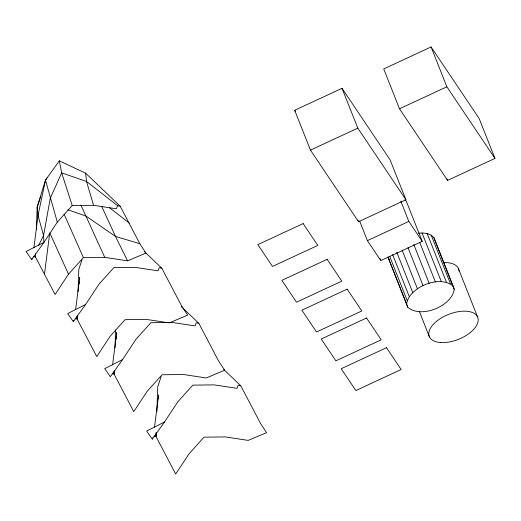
<?xml version="1.0" encoding="UTF-8"?>
<svg xmlns="http://www.w3.org/2000/svg" width="521" height="521" viewBox="0 0 521 521"><rect width="100%" height="100%" fill="white"/><g stroke="black" fill="none" stroke-linecap="round" stroke-linejoin="round"><path stroke-width="0.78" d="M36.372 229.657L37.147 207.143L45.496 180.129L59.303 160.826L85.646 173.18L120.169 206.199L139.823 243.691L145.952 253.089L127.567 260.832L104.741 257.354L83.393 257.621L68.505 274.176L55.089 294.482L35.435 256.99L35.545 253.773M77.225 315.83L77.115 319.047L96.769 356.54L110.178 336.234L125.073 319.673L146.421 319.412L169.247 322.89L187.632 315.14L181.503 305.749L161.849 268.256L144.291 251.467M78.052 291.714L78.827 269.201L81.953 259.986M114.223 370.919L114.112 374.137L133.767 411.629L147.183 391.323L162.07 374.762L183.418 374.495L206.244 377.979L224.629 370.229L218.501 360.838L198.846 323.346L181.288 306.556M115.024 347.605L115.636 329.917M156.17 432.534L156.033 436.552L175.694 474.051L189.103 453.745L203.998 437.184L225.339 436.917L248.165 440.395L266.55 432.651L260.422 423.254L240.767 385.761L223.802 369.532M156.893 411.629L157.752 386.706L161.132 376.729M77.31 315.85L77.115 319.047L75.135 318.611M79.303 283.873L79.453 281.477M79.55 279.875L79.7 277.478L75.604 309.624M114.314 370.939L114.112 374.137L112.139 373.7M116.3 338.963L116.45 336.566M116.548 334.964L116.697 332.567L112.601 364.713M156.28 432.56L156.033 436.552L154.06 436.123M158.371 398.982L158.618 394.983L154.522 427.135M33.924 247.573L38.02 215.42L45.496 180.129L47.046 177.967M44.519 273.864L49.742 232.874L68.505 274.176M407.735 307.214L406.608 304.023C408.894 287.019 440.121 274.502 453.094 286.153L454.221 289.337C451.935 306.348 420.707 318.859 407.735 307.214L388.06 257.381M40.794 196.397L37.147 207.143L38.02 215.42L43.562 235.505L43.907 242.441L31.644 259.575L26.05 251.519L43.907 242.441L57.317 222.135L72.211 205.574L93.552 205.307L116.378 208.784L117.531 205.619L86.519 181.458L61.667 172.868L59.303 160.826M161.849 268.256L159.211 267.677L158.058 270.842L135.232 267.364L113.884 267.625L98.997 284.186L85.581 304.492L67.73 313.57L73.324 321.633L73.787 320.369M240.767 385.761L238.13 385.182L236.983 388.347L214.151 384.869L192.809 385.136L177.915 401.698L164.506 422.003L146.648 431.082L152.249 439.138L152.705 437.874M31.644 259.575L32.367 258.116M38.508 245.717L43.562 235.505L50.276 198.28L61.667 172.868L72.211 205.574M122.585 359.581L104.728 368.66L110.322 376.722L122.585 359.581L135.994 339.275L150.888 322.714L172.23 322.447L195.056 325.931L196.209 322.766L198.846 323.346M73.324 321.633L85.581 304.492M152.249 439.138L164.506 422.003M294.684 110.283L342.037 88.296L390.131 159.908L405.905 199.745L358.552 221.731L310.457 150.12L294.684 110.283L295.589 111.637M431.082 46.949L383.73 68.935L399.503 108.778L447.598 180.39L494.95 158.404L479.177 118.56L431.082 46.949L446.855 86.792L494.95 158.404M310.457 150.12L357.81 128.133L405.905 199.745M399.503 108.778L446.855 86.792M367.396 240.643L408.816 221.412L422.212 241.36L380.792 260.591L367.396 240.643L359.659 221.099M418.376 233.232C423.781 232.62 430.144 233.134 433.869 237.596L453.094 286.153M117.531 205.619L120.169 206.199M33.461 256.553L35.435 256.99M139.823 243.691L115.506 236.443L85.978 216.052L67.906 209.8M109.631 207.788L129.254 223.073M388.51 258.657L389.578 259.64M405.097 199.523L406.439 201.523L422.212 241.36M127.567 260.832L115.506 236.443L101.628 206.27M80.931 205.15L104.741 257.354M64.076 214.098L83.393 257.621M447.005 178.885L447.598 180.39M458.291 268.289L477.516 316.846M454.221 289.337L433.869 237.596M431.199 235.127L450.424 283.685M427.161 233.545L446.386 282.102M422.036 232.959L441.261 281.509M419.724 242.363L435.4 281.959M400.779 201.113L408.816 221.412M413.817 244.557L429.2 283.404M407.995 247.657L423.078 285.755M342.037 88.296L357.81 128.133M402.075 250.008L417.458 288.855M396.748 252.151L412.723 292.489M419.398 311.519L429.454 336.918M392.626 254.574L409.187 296.403M389.656 256.267L407.103 300.337M387.976 256.964L406.608 304.023M379.9 258.338L380.499 259.836M357.96 220.233L358.552 221.731M93.552 205.307L86.519 181.458L85.646 173.18M57.317 222.135L45.496 180.129M443.527 262.63A26.057 13.422 -21.6 0 1 458.975 271.037M303.15 223.587L257.856 244.623L272.503 266.439L317.803 245.411L303.15 223.587M327.149 259.328L281.854 280.357L296.508 302.18L341.802 281.145L327.149 259.328M347.175 289.142L301.88 310.177L316.534 331.994L361.828 310.959L347.175 289.142M366.55 317.986L321.249 339.021L335.902 360.838L381.203 339.803L366.55 317.986M386.497 347.689L341.196 368.718L355.85 390.535L401.15 369.506L386.497 347.689M440.603 342.551A26.057 13.422 -21.6 0 0 478.2 320.324A26.057 13.422 -21.6 0 0 441.652 317.771A26.057 13.422 -21.6 0 0 440.603 342.551"/></g></svg>
